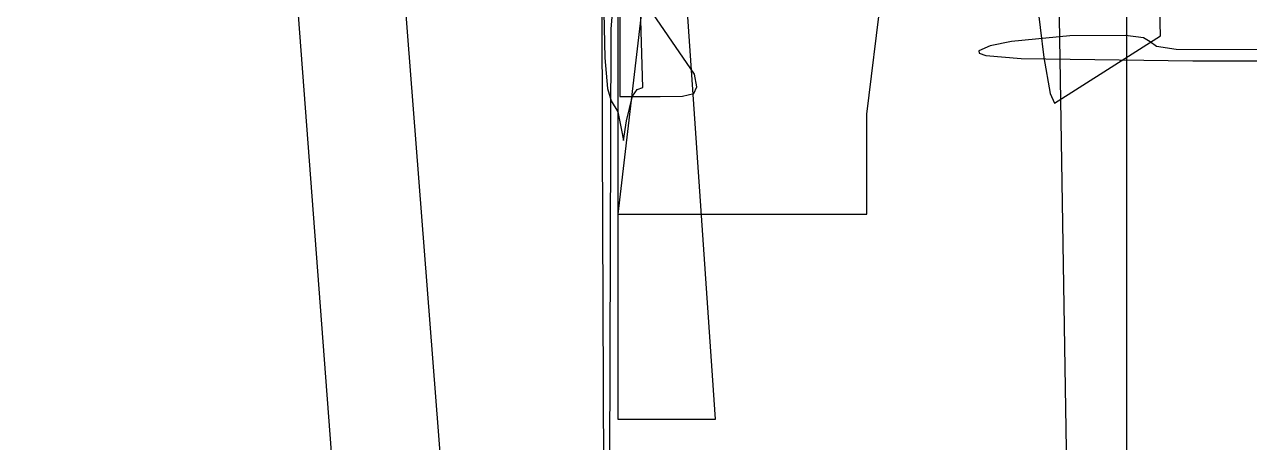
# Model space of a CAD drawing. Extents: x -109 to 333, y -74 to 385.
# Drawn here: x 108.1 to 160, y -21 to -3.4 of the extents above; entities that cross this region are included whole.
import ezdxf

# ---------------------------------------------------------------- set-up
doc = ezdxf.new("R2010")
doc.units = 0

msp = doc.modelspace()

# ---------------------------------------------------------------- linework, layer by layer
at = {"layer": 'Image'}
for p, q in [((95.700659, 312.982034), (123.452, -52.2753)), ((137.375, -20.0535), (114.515233, 310.957926)), ((170.207369, 306.305882), (133.236, -11.3987)), ((143.772, -7.16537), (180.744922, 296.992555)), ((128.641622, -58.90611), (100.89005, 296.42789)), ((134.295048, -6.036473), (125.63867, 267.922959)), ((132.954073, -3.56368), (152.521083, 230.481489)), ((154.780332, -69.578204), (154.78, 225.752)), ((148.56998, 196.614875), (153.087, -73.7698)), ((136.48616, -5.476123), (32.25953, 146.196904)), ((156.194253, -3.85524), (153.4274, 138.683743)), ((132.510683, 7.003168), (132.577778, -8.29818)), ((150.228683, 3.62233), (151.26036, -4.76851)), ((133.236, 2.14796), (133.236, -20.0535)), ((133.323, 2.04491), (133.323, -6.42175)), ((132.579, -0.369829), (132.682623, -4.780557)), ((132.898804, -22.033942), (132.954073, -3.56368)), ((149.899326, -4.092122), (148.996082, -4.27277)), ((152.364766, -3.858308), (149.899326, -4.092122)), ((151.717163, -6.69507), (156.194253, -3.85524)), ((154.716906, -3.845287), (152.364766, -3.858308)), ((155.478524, -3.940634), (154.716906, -3.845287)), ((155.76546, -4.114048), (155.478524, -3.940634)), ((156.027261, -4.311152), (155.76546, -4.114048)), ((148.996082, -4.27277), (148.51087, -4.485746)), ((148.51087, -4.485746), (148.523449, -4.593336)), ((148.523449, -4.593336), (148.810174, -4.683117)), ((156.86341, -4.429052), (156.027261, -4.311152)), ((160.56323, -4.448467), (156.86341, -4.429052)), ((132.682623, -4.780557), (132.801409, -6.073827)), ((148.810174, -4.683117), (150.297782, -4.813521)), ((150.297782, -4.813521), (157.57168, -4.907595)), ((151.26036, -4.76851), (151.525305, -6.295029)), ((157.57168, -4.907595), (167.054, -4.90759)), ((136.582402, -6.005878), (136.48616, -5.476123)), ((132.801409, -6.073827), (132.955295, -6.600919)), ((133.855194, -6.401227), (134.053518, -6.129159)), ((134.053518, -6.129159), (134.295048, -6.036473)), ((136.450423, -6.288493), (136.582402, -6.005878)), ((132.955295, -6.600919), (133.239637, -7.062621)), ((133.323, -6.42175), (135.023, -6.42175)), ((133.605712, -7.447583), (133.855194, -6.401227)), ((135.023, -6.42175), (135.970522, -6.401329)), ((135.970522, -6.401329), (136.450423, -6.288493)), ((151.525305, -6.295029), (151.717163, -6.69507)), ((133.239637, -7.062621), (133.394847, -7.846089)), ((143.772, -11.3987), (143.772, -7.16537)), ((133.478359, -8.276692), (133.605712, -7.447583)), ((133.394847, -7.846089), (133.478359, -8.276692)), ((132.577778, -8.29818), (132.633046, -23.42473)), ((133.236, -11.3987), (138.504, -11.3987)), ((138.504, -11.3987), (143.772, -11.3987)), ((133.236, -20.0535), (135.305, -20.0535)), ((135.305, -20.0535), (137.375, -20.0535))]:
    msp.add_line(p, q, dxfattribs=at)

doc.saveas('drawing.dxf')
